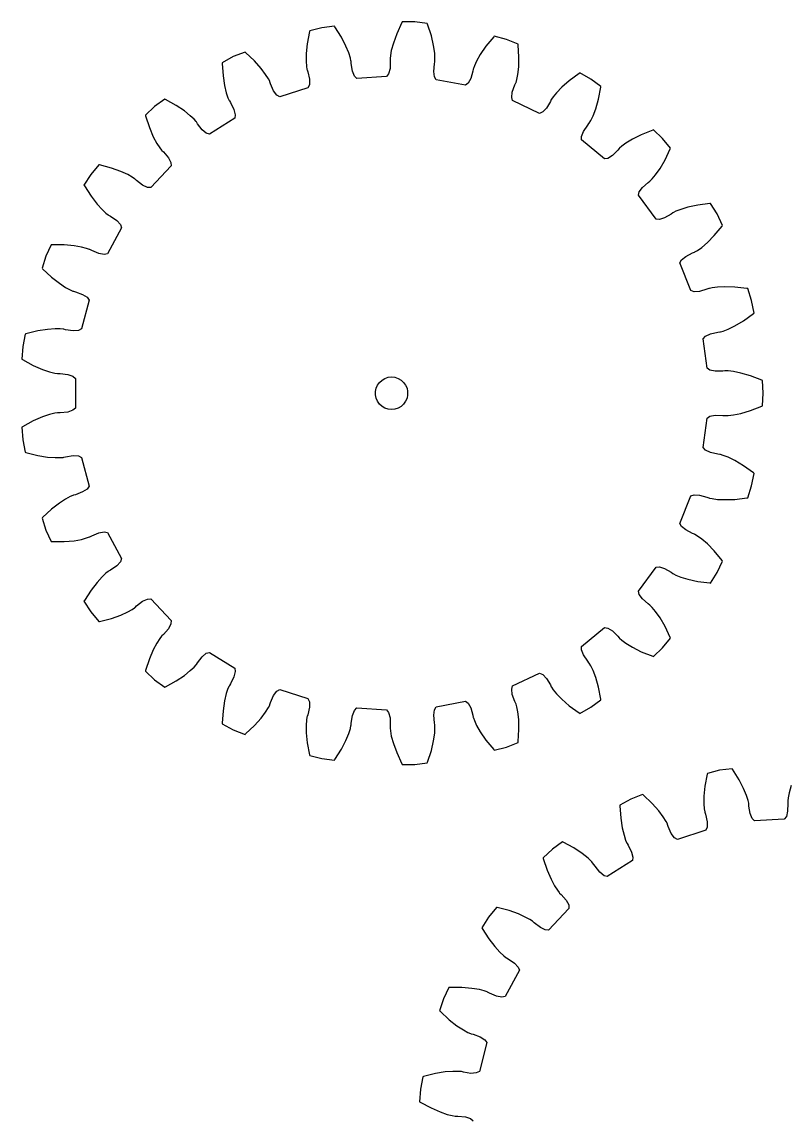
# Model space of a CAD drawing. Extents: x 0 to 142, y 0 to 206.
# Drawn here: x 0 to 71, y 104.5 to 205.9 of the extents above; entities that cross this region are included whole.
import ezdxf

# ---------------------------------------------------------------- set-up
doc = ezdxf.new("R2010")
doc.units = 0

msp = doc.modelspace()

# ---------------------------------------------------------------- linework, layer by layer
for p, q in [((35.17, 205.86), (35.14, 205.8)), ((36.34, 205.86), (35.17, 205.86)), ((37.49, 205.71), (36.34, 205.86)), ((26.59, 204.96), (26.39, 203.85)), ((26.61, 205.03), (26.59, 204.96)), ((27.74, 205.32), (26.61, 205.03)), ((28.89, 205.46), (27.74, 205.32)), ((28.93, 205.41), (28.89, 205.46)), ((29.54, 204.45), (28.93, 205.41)), ((35.14, 205.8), (34.66, 204.77)), ((37.52, 205.65), (37.49, 205.71)), ((37.86, 204.57), (37.52, 205.65)), ((26.39, 203.85), (26.3, 202.93)), ((29.96, 203.63), (29.54, 204.45)), ((34.35, 203.91), (34.16, 203.23)), ((34.66, 204.77), (34.35, 203.91)), ((38.07, 203.67), (37.86, 204.57)), ((43.63, 204.48), (42.91, 203.61)), ((43.67, 204.53), (43.63, 204.48)), ((44.8, 204.24), (43.67, 204.53)), ((45.89, 203.81), (44.8, 204.24)), ((45.9, 203.75), (45.89, 203.81)), ((20.63, 203.08), (19.54, 202.65)), ((20.68, 203.04), (20.63, 203.08)), ((21.5, 202.26), (20.68, 203.04)), ((26.3, 202.93), (26.28, 202.23)), ((30.22, 202.99), (29.96, 203.63)), ((30.37, 202.52), (30.22, 202.99)), ((34.16, 203.23), (34.08, 202.76)), ((38.17, 202.98), (38.07, 203.67)), ((38.19, 202.5), (38.17, 202.98)), ((42.39, 202.85), (42.04, 202.24)), ((42.91, 203.61), (42.39, 202.85)), ((45.96, 202.61), (45.9, 203.75)), ((19.54, 202.65), (18.52, 202.09)), ((18.52, 202.09), (18.52, 202.02)), ((18.52, 202.02), (18.6, 200.89)), ((22.11, 201.57), (21.5, 202.26)), ((26.28, 202.23), (26.32, 201.75)), ((30.43, 202.26), (30.37, 202.52)), ((30.44, 202.22), (30.43, 202.26)), ((30.45, 202.02), (30.44, 202.22)), ((30.56, 201.32), (30.45, 202.02)), ((34.06, 202.25), (34.04, 201.54)), ((34.08, 202.76), (34.05, 202.49)), ((34.05, 202.49), (34.05, 202.44)), ((34.05, 202.44), (34.06, 202.25)), ((38.08, 201.29), (38.14, 201.99)), ((38.14, 201.99), (38.18, 202.18)), ((38.18, 202.18), (38.19, 202.23)), ((38.19, 202.23), (38.19, 202.5)), ((41.84, 201.8), (41.75, 201.55)), ((42.04, 202.24), (41.84, 201.8)), ((45.94, 201.7), (45.96, 202.61)), ((18.6, 200.89), (18.74, 199.99)), ((22.53, 201.01), (22.11, 201.57)), ((22.79, 200.6), (22.53, 201.01)), ((26.32, 201.75), (26.36, 201.49)), ((26.36, 201.49), (26.37, 201.44)), ((26.37, 201.44), (26.43, 201.26)), ((26.43, 201.26), (26.58, 200.56)), ((30.75, 200.86), (30.56, 201.32)), ((30.97, 200.64), (30.75, 200.86)), ((33.72, 200.81), (30.97, 200.64)), ((33.91, 201.06), (33.72, 200.81)), ((34.04, 201.54), (33.91, 201.06)), ((38.15, 200.79), (38.08, 201.29)), ((38.31, 200.52), (38.15, 200.79)), ((41.7, 201.31), (41.5, 200.64)), ((41.74, 201.5), (41.7, 201.31)), ((41.75, 201.55), (41.74, 201.5)), ((45.76, 200.53), (45.86, 201)), ((45.86, 201), (45.94, 201.7)), ((51.52, 201.1), (50.61, 200.43)), ((51.58, 201.14), (51.52, 201.1)), ((52.6, 200.57), (51.58, 201.14)), ((18.74, 199.99), (18.9, 199.31)), ((22.91, 200.37), (22.79, 200.6)), ((22.93, 200.32), (22.91, 200.37)), ((22.99, 200.14), (22.93, 200.32)), ((23.27, 199.49), (22.99, 200.14)), ((26.45, 199.78), (23.84, 198.93)), ((26.58, 200.06), (26.45, 199.78)), ((26.58, 200.56), (26.58, 200.06)), ((41.01, 200.01), (38.31, 200.52)), ((41.26, 200.2), (41.01, 200.01)), ((41.5, 200.64), (41.26, 200.2)), ((45.35, 199.38), (45.59, 200.05)), ((45.59, 200.05), (45.67, 200.23)), ((45.67, 200.23), (45.69, 200.27)), ((45.69, 200.27), (45.76, 200.53)), ((49.92, 199.82), (49.43, 199.32)), ((50.61, 200.43), (49.92, 199.82)), ((53.54, 199.89), (52.6, 200.57)), ((53.32, 198.71), (53.54, 199.82)), ((53.54, 199.82), (53.54, 199.89)), ((13.21, 198.72), (12.27, 198.04)), ((13.27, 198.69), (13.21, 198.72)), ((18.9, 199.31), (19.05, 198.85)), ((19.05, 198.85), (19.16, 198.6)), ((23.57, 199.09), (23.27, 199.49)), ((23.84, 198.93), (23.57, 199.09)), ((45.3, 198.89), (45.35, 199.38)), ((45.38, 198.59), (45.3, 198.89)), ((48.97, 198.73), (48.95, 198.68)), ((49.12, 198.95), (48.97, 198.73)), ((49.43, 199.32), (49.12, 198.95)), ((12.27, 198.04), (11.42, 197.24)), ((14.26, 198.14), (13.27, 198.69)), ((15.02, 197.63), (14.26, 198.14)), ((19.16, 198.6), (19.18, 198.56)), ((19.18, 198.56), (19.29, 198.4)), ((19.29, 198.4), (19.6, 197.76)), ((19.6, 197.76), (19.72, 197.28)), ((47.87, 197.41), (45.38, 198.59)), ((48.5, 197.9), (48.16, 197.54)), ((48.87, 198.51), (48.5, 197.9)), ((48.95, 198.68), (48.87, 198.51)), ((52.82, 197.17), (53.06, 197.83)), ((53.06, 197.83), (53.32, 198.71)), ((11.42, 197.24), (11.43, 197.17)), ((11.43, 197.17), (11.79, 196.1)), ((15.57, 197.19), (15.02, 197.63)), ((15.92, 196.86), (15.57, 197.19)), ((16.1, 196.66), (15.92, 196.86)), ((19.68, 196.97), (17.35, 195.49)), ((19.72, 197.28), (19.68, 196.97)), ((48.16, 197.54), (47.87, 197.41)), ((52.47, 196.51), (52.61, 196.74)), ((52.61, 196.74), (52.82, 197.17)), ((11.79, 196.1), (12.15, 195.25)), ((16.13, 196.62), (16.1, 196.66)), ((16.23, 196.45), (16.13, 196.62)), ((16.67, 195.9), (16.23, 196.45)), ((17.05, 195.58), (16.67, 195.9)), ((51.75, 195.26), (51.93, 195.73)), ((51.93, 195.73), (52.32, 196.32)), ((52.32, 196.32), (52.44, 196.47)), ((52.44, 196.47), (52.47, 196.51)), ((58.33, 195.86), (57.27, 195.44)), ((58.39, 195.88), (58.33, 195.86)), ((59.24, 195.08), (58.39, 195.88)), ((12.15, 195.25), (12.48, 194.63)), ((17.35, 195.49), (17.05, 195.58)), ((51.75, 194.95), (51.75, 195.26)), ((53.87, 193.2), (51.75, 194.95)), ((56.45, 195.02), (55.86, 194.66)), ((57.27, 195.44), (56.45, 195.02)), ((59.98, 194.18), (59.24, 195.08)), ((12.48, 194.63), (12.74, 194.23)), ((12.74, 194.23), (12.9, 194.02)), ((12.9, 194.02), (12.94, 193.98)), ((12.94, 193.98), (13.08, 193.85)), ((13.08, 193.85), (13.54, 193.31)), ((55.11, 194.01), (54.61, 193.51)), ((55.23, 194.16), (55.11, 194.01)), ((55.27, 194.19), (55.23, 194.16)), ((55.47, 194.37), (55.27, 194.19)), ((55.86, 194.66), (55.47, 194.37)), ((59.47, 193.1), (59.96, 194.12)), ((59.96, 194.12), (59.98, 194.18)), ((7.11, 192.65), (6.37, 191.75)), ((7.18, 192.64), (7.11, 192.65)), ((8.27, 192.35), (7.18, 192.64)), ((13.54, 193.31), (13.78, 192.88)), ((13.78, 192.88), (13.81, 192.56)), ((54.18, 193.25), (53.87, 193.2)), ((54.61, 193.51), (54.18, 193.25)), ((59.01, 192.31), (59.47, 193.1)), ((6.37, 191.75), (5.74, 190.77)), ((9.14, 192.05), (8.27, 192.35)), ((9.78, 191.76), (9.14, 192.05)), ((10.2, 191.52), (9.78, 191.76)), ((13.81, 192.56), (11.93, 190.56)), ((58.29, 191.36), (58.6, 191.73)), ((58.6, 191.73), (59.01, 192.31)), ((5.74, 190.77), (5.78, 190.71)), ((5.78, 190.71), (6.39, 189.76)), ((10.42, 191.37), (10.2, 191.52)), ((10.46, 191.34), (10.42, 191.37)), ((10.6, 191.21), (10.46, 191.34)), ((11.16, 190.78), (10.6, 191.21)), ((11.61, 190.57), (11.16, 190.78)), ((57.38, 190.56), (57.91, 191.03)), ((57.91, 191.03), (58.07, 191.14)), ((58.07, 191.14), (58.11, 191.17)), ((58.11, 191.17), (58.29, 191.36)), ((6.39, 189.76), (6.95, 189.03)), ((11.93, 190.56), (11.61, 190.57)), ((57.02, 189.84), (57.09, 190.15)), ((58.64, 187.62), (57.02, 189.84)), ((57.09, 190.15), (57.38, 190.56)), ((6.95, 189.03), (7.42, 188.51)), ((61.59, 188.75), (60.92, 188.54)), ((62.49, 188.94), (61.59, 188.75)), ((63.61, 189.09), (62.49, 188.94)), ((63.68, 189.09), (63.61, 189.09)), ((64.3, 188.11), (63.68, 189.09)), ((7.42, 188.51), (7.77, 188.18)), ((7.77, 188.18), (7.98, 188.02)), ((7.98, 188.02), (8.02, 187.99)), ((8.02, 187.99), (8.2, 187.9)), ((8.2, 187.9), (8.78, 187.5)), ((58.95, 187.59), (58.64, 187.62)), ((59.43, 187.74), (58.95, 187.59)), ((60.04, 188.1), (59.43, 187.74)), ((60.19, 188.21), (60.04, 188.1)), ((60.24, 188.24), (60.19, 188.21)), ((60.48, 188.36), (60.24, 188.24)), ((60.92, 188.54), (60.48, 188.36)), ((64.8, 187.06), (64.3, 188.11)), ((9.22, 186.84), (7.9, 184.43)), ((8.78, 187.5), (9.12, 187.13)), ((9.12, 187.13), (9.22, 186.84)), ((64.03, 186.13), (64.76, 187)), ((64.76, 187), (64.8, 187.06)), ((63.39, 185.48), (64.03, 186.13)), ((2.71, 185.26), (2.22, 184.2)), ((2.78, 185.26), (2.71, 185.26)), ((3.91, 185.26), (2.78, 185.26)), ((4.83, 185.17), (3.91, 185.26)), ((5.52, 185.05), (4.83, 185.17)), ((5.98, 184.93), (5.52, 185.05)), ((6.24, 184.84), (5.98, 184.93)), ((6.28, 184.82), (6.24, 184.84)), ((6.45, 184.73), (6.28, 184.82)), ((7.1, 184.45), (6.45, 184.73)), ((62.01, 184.51), (62.19, 184.58)), ((62.19, 184.58), (62.23, 184.61)), ((62.23, 184.61), (62.46, 184.74)), ((62.46, 184.74), (62.86, 185.02)), ((62.86, 185.02), (63.39, 185.48)), ((2.22, 184.2), (1.86, 183.1)), ((7.59, 184.36), (7.1, 184.45)), ((7.9, 184.43), (7.59, 184.36)), ((60.85, 183.59), (61, 183.87)), ((61.87, 181.03), (60.85, 183.59)), ((61, 183.87), (61.38, 184.19)), ((61.38, 184.19), (62.01, 184.51)), ((1.86, 183.1), (1.9, 183.04)), ((1.9, 183.04), (2.73, 182.27)), ((2.73, 182.27), (3.46, 181.71)), ((3.46, 181.71), (4.04, 181.32)), ((4.04, 181.32), (4.47, 181.09)), ((4.47, 181.09), (4.71, 180.99)), ((4.71, 180.99), (4.76, 180.97)), ((4.76, 180.97), (4.95, 180.92)), ((4.95, 180.92), (5.61, 180.68)), ((5.61, 180.68), (6.03, 180.41)), ((62.16, 180.93), (61.87, 181.03)), ((62.66, 180.95), (62.16, 180.93)), ((63.34, 181.15), (62.66, 180.95)), ((63.52, 181.22), (63.34, 181.15)), ((63.57, 181.23), (63.52, 181.22)), ((63.83, 181.29), (63.57, 181.23)), ((64.31, 181.35), (63.83, 181.29)), ((65.01, 181.39), (64.31, 181.35)), ((65.92, 181.35), (65.01, 181.39)), ((67.05, 181.22), (65.92, 181.35)), ((67.12, 181.21), (67.05, 181.22)), ((67.48, 180.1), (67.12, 181.21)), ((6.21, 180.15), (5.52, 177.49)), ((6.03, 180.41), (6.21, 180.15)), ((67.7, 178.95), (67.48, 180.1)), ((66.72, 178.25), (67.64, 178.91)), ((67.64, 178.91), (67.7, 178.95)), ((2.36, 177.45), (1.46, 177.3)), ((3.06, 177.5), (2.36, 177.45)), ((3.54, 177.5), (3.06, 177.5)), ((3.81, 177.47), (3.54, 177.5)), ((3.86, 177.47), (3.81, 177.47)), ((4.04, 177.42), (3.86, 177.47)), ((5.52, 177.49), (5.24, 177.34)), ((64.86, 177.29), (65.31, 177.47)), ((65.31, 177.47), (65.94, 177.78)), ((65.94, 177.78), (66.72, 178.25)), ((0.29, 177), (0.07, 175.86)), ((0.36, 177.02), (0.29, 177)), ((1.46, 177.3), (0.36, 177.02)), ((4.74, 177.31), (4.04, 177.42)), ((5.24, 177.34), (4.74, 177.31)), ((63.01, 176.58), (63.22, 176.81)), ((63.36, 173.85), (63.01, 176.58)), ((63.22, 176.81), (63.67, 177.03)), ((63.67, 177.03), (64.36, 177.19)), ((64.36, 177.19), (64.55, 177.21)), ((64.55, 177.21), (64.6, 177.22)), ((64.6, 177.22), (64.86, 177.29)), ((0.07, 175.86), (0, 174.69)), ((0, 174.69), (0.06, 174.66)), ((0.06, 174.66), (1.05, 174.12)), ((1.05, 174.12), (1.89, 173.75)), ((1.89, 173.75), (2.56, 173.52)), ((2.56, 173.52), (3.03, 173.4)), ((3.03, 173.4), (3.29, 173.36)), ((63.62, 173.67), (63.36, 173.85)), ((64.11, 173.58), (63.62, 173.67)), ((64.81, 173.59), (64.11, 173.58)), ((65, 173.62), (64.81, 173.59)), ((65.05, 173.62), (65, 173.62)), ((65.32, 173.61), (65.05, 173.62)), ((65.8, 173.55), (65.32, 173.61)), ((66.49, 173.41), (65.8, 173.55)), ((67.37, 173.15), (66.49, 173.41)), ((3.29, 173.36), (3.34, 173.36)), ((3.34, 173.36), (3.53, 173.36)), ((3.53, 173.36), (4.24, 173.29)), ((4.24, 173.29), (4.71, 173.13)), ((4.71, 173.13), (4.95, 172.92)), ((4.95, 172.92), (4.95, 170.17)), ((32.88, 172.3), (33.06, 172.55)), ((33.06, 172.55), (33.3, 172.76)), ((33.3, 172.76), (33.57, 172.92)), ((33.57, 172.92), (33.87, 173.02)), ((33.87, 173.02), (34.18, 173.05)), ((34.18, 173.05), (34.49, 173.02)), ((34.49, 173.02), (34.79, 172.92)), ((34.79, 172.92), (35.06, 172.76)), ((35.06, 172.76), (35.29, 172.55)), ((35.29, 172.55), (35.48, 172.3)), ((68.42, 172.74), (67.37, 173.15)), ((68.48, 172.71), (68.42, 172.74)), ((68.56, 171.55), (68.48, 172.71)), ((32.69, 171.7), (32.75, 172.01)), ((32.69, 171.39), (32.69, 171.7)), ((32.75, 171.08), (32.69, 171.39)), ((32.75, 172.01), (32.88, 172.3)), ((35.48, 172.3), (35.61, 172.01)), ((35.61, 172.01), (35.67, 171.7)), ((35.67, 171.39), (35.61, 171.08)), ((35.67, 171.7), (35.67, 171.39)), ((68.48, 170.39), (68.56, 171.55)), ((32.88, 170.8), (32.75, 171.08)), ((33.06, 170.54), (32.88, 170.8)), ((33.3, 170.33), (33.06, 170.54)), ((33.57, 170.18), (33.3, 170.33)), ((35.06, 170.33), (34.79, 170.18)), ((35.29, 170.54), (35.06, 170.33)), ((35.48, 170.8), (35.29, 170.54)), ((35.61, 171.08), (35.48, 170.8)), ((67.37, 169.94), (68.42, 170.36)), ((68.42, 170.36), (68.48, 170.39)), ((1.89, 169.35), (1.05, 168.98)), ((2.56, 169.57), (1.89, 169.35)), ((3.03, 169.69), (2.56, 169.57)), ((3.29, 169.73), (3.03, 169.69)), ((3.34, 169.74), (3.29, 169.73)), ((3.53, 169.74), (3.34, 169.74)), ((4.24, 169.81), (3.53, 169.74)), ((4.71, 169.97), (4.24, 169.81)), ((4.95, 170.17), (4.71, 169.97)), ((33.87, 170.08), (33.57, 170.18)), ((34.18, 170.05), (33.87, 170.08)), ((34.49, 170.08), (34.18, 170.05)), ((34.79, 170.18), (34.49, 170.08)), ((63.36, 169.25), (63.62, 169.42)), ((63.62, 169.42), (64.11, 169.52)), ((64.11, 169.52), (64.81, 169.5)), ((64.81, 169.5), (65, 169.48)), ((65, 169.48), (65.05, 169.48)), ((65.05, 169.48), (65.32, 169.49)), ((65.32, 169.49), (65.8, 169.54)), ((65.8, 169.54), (66.49, 169.68)), ((66.49, 169.68), (67.37, 169.94)), ((0.06, 168.44), (0, 168.4)), ((0, 168.4), (0.07, 167.24)), ((1.05, 168.98), (0.06, 168.44)), ((63.01, 166.52), (63.36, 169.25)), ((0.07, 167.24), (0.29, 166.09)), ((63.22, 166.29), (63.01, 166.52)), ((63.67, 166.07), (63.22, 166.29)), ((0.29, 166.09), (0.36, 166.07)), ((0.36, 166.07), (1.46, 165.8)), ((1.46, 165.8), (2.36, 165.65)), ((2.36, 165.65), (3.06, 165.6)), ((3.06, 165.6), (3.54, 165.6)), ((3.54, 165.6), (3.81, 165.62)), ((3.81, 165.62), (3.86, 165.63)), ((3.86, 165.63), (4.04, 165.68)), ((4.04, 165.68), (4.74, 165.79)), ((4.74, 165.79), (5.24, 165.75)), ((5.24, 165.75), (5.52, 165.61)), ((5.52, 165.61), (6.21, 162.95)), ((64.36, 165.91), (63.67, 166.07)), ((64.55, 165.89), (64.36, 165.91)), ((64.6, 165.88), (64.55, 165.89)), ((64.86, 165.8), (64.6, 165.88)), ((65.31, 165.63), (64.86, 165.8)), ((65.94, 165.32), (65.31, 165.63)), ((66.72, 164.85), (65.94, 165.32)), ((67.64, 164.19), (66.72, 164.85)), ((67.48, 163), (67.7, 164.14)), ((67.7, 164.14), (67.64, 164.19)), ((5.61, 162.42), (4.95, 162.17)), ((6.03, 162.69), (5.61, 162.42)), ((6.21, 162.95), (6.03, 162.69)), ((67.12, 161.89), (67.48, 163)), ((3.46, 161.39), (2.73, 160.82)), ((4.04, 161.77), (3.46, 161.39)), ((4.47, 162), (4.04, 161.77)), ((4.71, 162.11), (4.47, 162)), ((4.76, 162.13), (4.71, 162.11)), ((4.95, 162.17), (4.76, 162.13)), ((60.85, 159.51), (61.87, 162.07)), ((61.87, 162.07), (62.16, 162.17)), ((62.16, 162.17), (62.66, 162.14)), ((62.66, 162.14), (63.34, 161.95)), ((63.34, 161.95), (63.52, 161.88)), ((63.52, 161.88), (63.57, 161.86)), ((63.57, 161.86), (63.83, 161.81)), ((63.83, 161.81), (64.31, 161.74)), ((64.31, 161.74), (65.01, 161.71)), ((65.01, 161.71), (65.92, 161.74)), ((65.92, 161.74), (67.05, 161.88)), ((67.05, 161.88), (67.12, 161.89)), ((2.73, 160.82), (1.9, 160.05)), ((1.9, 160.05), (1.86, 160)), ((1.86, 160), (2.22, 158.89)), ((61, 159.23), (60.85, 159.51)), ((61.38, 158.91), (61, 159.23)), ((2.22, 158.89), (2.71, 157.84)), ((5.52, 158.04), (5.98, 158.17)), ((5.98, 158.17), (6.24, 158.26)), ((6.24, 158.26), (6.28, 158.28)), ((6.28, 158.28), (6.45, 158.37)), ((6.45, 158.37), (7.1, 158.65)), ((7.1, 158.65), (7.59, 158.74)), ((7.59, 158.74), (7.9, 158.67)), ((7.9, 158.67), (9.22, 156.26)), ((62.01, 158.58), (61.38, 158.91)), ((62.19, 158.51), (62.01, 158.58)), ((62.23, 158.49), (62.19, 158.51)), ((62.46, 158.35), (62.23, 158.49)), ((62.86, 158.07), (62.46, 158.35)), ((2.71, 157.84), (2.78, 157.83)), ((2.78, 157.83), (3.91, 157.84)), ((3.91, 157.84), (4.83, 157.92)), ((4.83, 157.92), (5.52, 158.04)), ((63.39, 157.62), (62.86, 158.07)), ((64.03, 156.97), (63.39, 157.62)), ((9.22, 156.26), (9.12, 155.96)), ((64.76, 156.1), (64.03, 156.97)), ((8.2, 155.2), (8.02, 155.1)), ((8.78, 155.6), (8.2, 155.2)), ((9.12, 155.96), (8.78, 155.6)), ((57.02, 153.25), (58.64, 155.48)), ((58.64, 155.48), (58.95, 155.51)), ((58.95, 155.51), (59.43, 155.35)), ((59.43, 155.35), (60.04, 155)), ((64.3, 154.99), (64.8, 156.04)), ((64.8, 156.04), (64.76, 156.1)), ((7.42, 154.58), (6.95, 154.07)), ((7.77, 154.91), (7.42, 154.58)), ((7.98, 155.08), (7.77, 154.91)), ((8.02, 155.1), (7.98, 155.08)), ((60.04, 155), (60.19, 154.88)), ((60.19, 154.88), (60.24, 154.86)), ((60.24, 154.86), (60.48, 154.74)), ((60.48, 154.74), (60.92, 154.56)), ((60.92, 154.56), (61.59, 154.35)), ((61.59, 154.35), (62.49, 154.15)), ((62.49, 154.15), (63.61, 154.01)), ((63.68, 154), (64.3, 154.99)), ((6.39, 153.34), (5.78, 152.39)), ((6.95, 154.07), (6.39, 153.34)), ((57.09, 152.95), (57.02, 153.25)), ((63.61, 154.01), (63.68, 154)), ((5.78, 152.39), (5.74, 152.33)), ((5.74, 152.33), (6.37, 151.34)), ((10.6, 151.89), (11.16, 152.32)), ((11.16, 152.32), (11.61, 152.53)), ((11.61, 152.53), (11.93, 152.54)), ((11.93, 152.54), (13.81, 150.53)), ((57.38, 152.54), (57.09, 152.95)), ((57.91, 152.07), (57.38, 152.54)), ((6.37, 151.34), (7.11, 150.44)), ((9.14, 151.05), (9.78, 151.34)), ((9.78, 151.34), (10.2, 151.57)), ((10.2, 151.57), (10.42, 151.72)), ((10.42, 151.72), (10.46, 151.75)), ((10.46, 151.75), (10.6, 151.89)), ((58.07, 151.96), (57.91, 152.07)), ((58.11, 151.92), (58.07, 151.96)), ((58.29, 151.73), (58.11, 151.92)), ((58.6, 151.36), (58.29, 151.73)), ((59.01, 150.79), (58.6, 151.36)), ((7.11, 150.44), (7.18, 150.46)), ((7.18, 150.46), (8.27, 150.74)), ((8.27, 150.74), (9.14, 151.05)), ((13.78, 150.22), (13.54, 149.78)), ((13.81, 150.53), (13.78, 150.22)), ((59.47, 150), (59.01, 150.79)), ((12.9, 149.08), (12.74, 148.87)), ((12.94, 149.12), (12.9, 149.08)), ((13.08, 149.25), (12.94, 149.12)), ((13.54, 149.78), (13.08, 149.25)), ((51.75, 148.15), (53.87, 149.9)), ((53.87, 149.9), (54.18, 149.85)), ((54.18, 149.85), (54.61, 149.58)), ((54.61, 149.58), (55.11, 149.09)), ((55.11, 149.09), (55.23, 148.94)), ((59.96, 148.98), (59.47, 150)), ((12.48, 148.46), (12.15, 147.84)), ((12.74, 148.87), (12.48, 148.46)), ((51.75, 147.83), (51.75, 148.15)), ((55.23, 148.94), (55.27, 148.9)), ((55.27, 148.9), (55.47, 148.73)), ((55.47, 148.73), (55.86, 148.44)), ((55.86, 148.44), (56.45, 148.07)), ((56.45, 148.07), (57.27, 147.66)), ((59.24, 148.02), (59.98, 148.91)), ((59.98, 148.91), (59.96, 148.98)), ((12.15, 147.84), (11.79, 147)), ((16.23, 146.64), (16.67, 147.2)), ((16.67, 147.2), (17.05, 147.51)), ((17.05, 147.51), (17.35, 147.6)), ((17.35, 147.6), (19.68, 146.13)), ((51.93, 147.37), (51.75, 147.83)), ((52.32, 146.78), (51.93, 147.37)), ((57.27, 147.66), (58.33, 147.24)), ((58.33, 147.24), (58.39, 147.22)), ((58.39, 147.22), (59.24, 148.02)), ((11.79, 147), (11.43, 145.92)), ((15.57, 145.91), (15.92, 146.24)), ((15.92, 146.24), (16.1, 146.44)), ((16.1, 146.44), (16.13, 146.48)), ((16.13, 146.48), (16.23, 146.64)), ((19.68, 146.13), (19.72, 145.82)), ((52.44, 146.63), (52.32, 146.78)), ((52.47, 146.59), (52.44, 146.63)), ((52.61, 146.36), (52.47, 146.59)), ((52.82, 145.92), (52.61, 146.36)), ((11.43, 145.92), (11.42, 145.86)), ((11.42, 145.86), (12.27, 145.06)), ((12.27, 145.06), (13.21, 144.37)), ((14.26, 144.96), (15.02, 145.47)), ((15.02, 145.47), (15.57, 145.91)), ((19.6, 145.33), (19.29, 144.7)), ((19.72, 145.82), (19.6, 145.33)), ((45.38, 144.51), (47.87, 145.68)), ((47.87, 145.68), (48.16, 145.56)), ((48.16, 145.56), (48.5, 145.19)), ((48.5, 145.19), (48.87, 144.59)), ((53.06, 145.27), (52.82, 145.92)), ((53.32, 144.39), (53.06, 145.27)), ((13.21, 144.37), (13.27, 144.4)), ((13.27, 144.4), (14.26, 144.96)), ((19.05, 144.25), (18.9, 143.79)), ((19.16, 144.49), (19.05, 144.25)), ((19.18, 144.54), (19.16, 144.49)), ((19.29, 144.7), (19.18, 144.54)), ((23.27, 143.61), (23.57, 144.01)), ((23.57, 144.01), (23.84, 144.17)), ((23.84, 144.17), (26.45, 143.32)), ((45.3, 144.21), (45.38, 144.51)), ((45.35, 143.71), (45.3, 144.21)), ((48.87, 144.59), (48.95, 144.41)), ((48.95, 144.41), (48.97, 144.37)), ((48.97, 144.37), (49.12, 144.15)), ((49.12, 144.15), (49.43, 143.78)), ((53.54, 143.27), (53.32, 144.39)), ((18.74, 143.11), (18.6, 142.2)), ((18.9, 143.79), (18.74, 143.11)), ((22.93, 142.78), (22.99, 142.96)), ((22.99, 142.96), (23.27, 143.61)), ((26.45, 143.32), (26.58, 143.03)), ((26.58, 143.03), (26.58, 142.53)), ((38.31, 142.57), (41.01, 143.09)), ((41.01, 143.09), (41.26, 142.9)), ((45.59, 143.05), (45.35, 143.71)), ((45.67, 142.87), (45.59, 143.05)), ((49.43, 143.78), (49.92, 143.27)), ((49.92, 143.27), (50.61, 142.67)), ((52.6, 142.52), (53.54, 143.21)), ((53.54, 143.21), (53.54, 143.27)), ((18.6, 142.2), (18.52, 141.07)), ((22.11, 141.52), (22.53, 142.08)), ((22.53, 142.08), (22.79, 142.49)), ((22.79, 142.49), (22.91, 142.73)), ((22.91, 142.73), (22.93, 142.78)), ((26.58, 142.53), (26.43, 141.84)), ((30.56, 141.77), (30.75, 142.24)), ((30.75, 142.24), (30.97, 142.46)), ((30.97, 142.46), (33.72, 142.28)), ((33.72, 142.28), (33.91, 142.04)), ((33.91, 142.04), (34.04, 141.55)), ((38.08, 141.81), (38.15, 142.3)), ((38.15, 142.3), (38.31, 142.57)), ((41.26, 142.9), (41.5, 142.46)), ((41.5, 142.46), (41.7, 141.78)), ((45.69, 142.82), (45.67, 142.87)), ((45.76, 142.57), (45.69, 142.82)), ((45.86, 142.09), (45.76, 142.57)), ((45.94, 141.4), (45.86, 142.09)), ((50.61, 142.67), (51.52, 142)), ((51.52, 142), (51.58, 141.96)), ((51.58, 141.96), (52.6, 142.52)), ((18.52, 141.07), (18.52, 141)), ((18.52, 141), (19.54, 140.44)), ((21.5, 140.84), (22.11, 141.52)), ((26.32, 141.34), (26.28, 140.86)), ((26.36, 141.61), (26.32, 141.34)), ((26.37, 141.66), (26.36, 141.61)), ((26.43, 141.84), (26.37, 141.66)), ((30.44, 140.88), (30.45, 141.07)), ((30.45, 141.07), (30.56, 141.77)), ((34.04, 141.55), (34.06, 140.85)), ((38.14, 141.1), (38.08, 141.81)), ((38.18, 140.91), (38.14, 141.1)), ((41.7, 141.78), (41.74, 141.59)), ((41.74, 141.59), (41.75, 141.54)), ((41.75, 141.54), (41.84, 141.29)), ((41.84, 141.29), (42.04, 140.85)), ((45.96, 140.48), (45.94, 141.4)), ((19.54, 140.44), (20.63, 140.01)), ((20.63, 140.01), (20.68, 140.06)), ((20.68, 140.06), (21.5, 140.84)), ((26.28, 140.86), (26.3, 140.16)), ((26.3, 140.16), (26.39, 139.25)), ((29.96, 139.46), (30.22, 140.11)), ((30.22, 140.11), (30.37, 140.57)), ((30.37, 140.57), (30.43, 140.83)), ((30.43, 140.83), (30.44, 140.88)), ((34.06, 140.85), (34.05, 140.65)), ((34.05, 140.65), (34.05, 140.6)), ((34.05, 140.6), (34.08, 140.34)), ((34.08, 140.34), (34.16, 139.86)), ((38.07, 139.42), (38.17, 140.12)), ((38.17, 140.12), (38.19, 140.6)), ((38.19, 140.86), (38.18, 140.91)), ((38.19, 140.6), (38.19, 140.86)), ((42.04, 140.85), (42.39, 140.25)), ((42.39, 140.25), (42.91, 139.49)), ((45.9, 139.35), (45.96, 140.48)), ((26.39, 139.25), (26.59, 138.14)), ((29.54, 138.65), (29.96, 139.46)), ((34.16, 139.86), (34.35, 139.19)), ((34.35, 139.19), (34.66, 138.33)), ((37.86, 138.53), (38.07, 139.42)), ((42.91, 139.49), (43.63, 138.61)), ((44.8, 138.85), (45.89, 139.28)), ((45.89, 139.28), (45.9, 139.35)), ((26.59, 138.14), (26.61, 138.07)), ((26.61, 138.07), (27.74, 137.78)), ((28.93, 137.69), (29.54, 138.65)), ((34.66, 138.33), (35.14, 137.3)), ((37.52, 137.45), (37.86, 138.53)), ((43.63, 138.61), (43.67, 138.56)), ((43.67, 138.56), (44.8, 138.85)), ((27.74, 137.78), (28.89, 137.63)), ((28.89, 137.63), (28.93, 137.69)), ((35.14, 137.3), (35.17, 137.24)), ((35.17, 137.24), (36.34, 137.24)), ((36.34, 137.24), (37.49, 137.38)), ((37.49, 137.38), (37.52, 137.45)), ((63.37, 136.34), (63.16, 135.23)), ((63.39, 136.41), (63.37, 136.34)), ((64.52, 136.7), (63.39, 136.41)), ((65.67, 136.84), (64.52, 136.7)), ((65.71, 136.79), (65.67, 136.84)), ((66.32, 135.83), (65.71, 136.79)), ((63.16, 135.23), (63.07, 134.31)), ((66.74, 135.01), (66.32, 135.83)), ((67, 134.37), (66.74, 135.01)), ((71.13, 135.29), (70.94, 134.61)), ((56.32, 134.03), (55.3, 133.47)), ((57.4, 134.46), (56.32, 134.03)), ((57.46, 134.42), (57.4, 134.46)), ((58.28, 133.64), (57.46, 134.42)), ((63.07, 134.31), (63.06, 133.61)), ((67.15, 133.91), (67, 134.37)), ((67.21, 133.65), (67.15, 133.91)), ((70.85, 134.14), (70.83, 133.87)), ((70.83, 133.87), (70.83, 133.82)), ((70.94, 134.61), (70.85, 134.14)), ((55.3, 133.47), (55.3, 133.41)), ((55.3, 133.41), (55.38, 132.27)), ((58.89, 132.95), (58.28, 133.64)), ((59.31, 132.39), (58.89, 132.95)), ((63.06, 133.61), (63.1, 133.13)), ((63.1, 133.13), (63.14, 132.87)), ((63.14, 132.87), (63.15, 132.82)), ((63.15, 132.82), (63.21, 132.64)), ((67.22, 133.6), (67.21, 133.65)), ((67.23, 133.4), (67.22, 133.6)), ((67.34, 132.7), (67.23, 133.4)), ((70.81, 132.92), (70.69, 132.44)), ((70.84, 133.63), (70.81, 132.92)), ((70.83, 133.82), (70.84, 133.63)), ((55.38, 132.27), (55.52, 131.37)), ((59.57, 131.98), (59.31, 132.39)), ((59.69, 131.75), (59.57, 131.98)), ((63.21, 132.64), (63.36, 131.94)), ((63.36, 131.94), (63.36, 131.45)), ((67.53, 132.24), (67.34, 132.7)), ((67.75, 132.02), (67.53, 132.24)), ((70.5, 132.19), (67.75, 132.02)), ((70.69, 132.44), (70.5, 132.19)), ((55.52, 131.37), (55.68, 130.69)), ((59.71, 131.7), (59.69, 131.75)), ((59.77, 131.52), (59.71, 131.7)), ((60.05, 130.87), (59.77, 131.52)), ((60.35, 130.47), (60.05, 130.87)), ((63.23, 131.16), (60.62, 130.31)), ((63.36, 131.45), (63.23, 131.16)), ((49.99, 130.1), (49.05, 129.42)), ((50.05, 130.07), (49.99, 130.1)), ((51.04, 129.52), (50.05, 130.07)), ((55.68, 130.69), (55.83, 130.23)), ((55.83, 130.23), (55.94, 129.98)), ((55.94, 129.98), (55.96, 129.94)), ((55.96, 129.94), (56.07, 129.78)), ((60.62, 130.31), (60.35, 130.47)), ((49.05, 129.42), (48.2, 128.62)), ((51.8, 129.01), (51.04, 129.52)), ((52.35, 128.57), (51.8, 129.01)), ((56.07, 129.78), (56.38, 129.14)), ((56.38, 129.14), (56.5, 128.66)), ((48.2, 128.62), (48.21, 128.55)), ((48.21, 128.55), (48.57, 127.48)), ((52.7, 128.24), (52.35, 128.57)), ((52.87, 128.04), (52.7, 128.24)), ((52.9, 128), (52.87, 128.04)), ((53.01, 127.84), (52.9, 128)), ((53.44, 127.28), (53.01, 127.84)), ((56.45, 128.35), (54.13, 126.88)), ((56.5, 128.66), (56.45, 128.35)), ((48.57, 127.48), (48.93, 126.63)), ((53.83, 126.96), (53.44, 127.28)), ((54.13, 126.88), (53.83, 126.96)), ((48.93, 126.63), (49.26, 126.02)), ((49.26, 126.02), (49.52, 125.61)), ((49.52, 125.61), (49.68, 125.4)), ((49.68, 125.4), (49.71, 125.36)), ((49.71, 125.36), (49.86, 125.23)), ((49.86, 125.23), (50.32, 124.7)), ((43.89, 124.03), (43.15, 123.14)), ((43.96, 124.02), (43.89, 124.03)), ((45.05, 123.73), (43.96, 124.02)), ((45.92, 123.43), (45.05, 123.73)), ((50.59, 123.94), (48.71, 121.94)), ((50.32, 124.7), (50.56, 124.26)), ((50.56, 124.26), (50.59, 123.94)), ((43.15, 123.14), (42.52, 122.15)), ((46.55, 123.14), (45.92, 123.43)), ((46.98, 122.9), (46.55, 123.14)), ((47.2, 122.75), (46.98, 122.9)), ((47.24, 122.72), (47.2, 122.75)), ((47.38, 122.59), (47.24, 122.72)), ((42.52, 122.15), (42.55, 122.09)), ((42.55, 122.09), (43.17, 121.14)), ((47.94, 122.16), (47.38, 122.59)), ((48.39, 121.95), (47.94, 122.16)), ((48.71, 121.94), (48.39, 121.95)), ((43.17, 121.14), (43.73, 120.41)), ((43.73, 120.41), (44.2, 119.89)), ((44.2, 119.89), (44.55, 119.56)), ((44.55, 119.56), (44.76, 119.4)), ((44.76, 119.4), (44.8, 119.37)), ((44.8, 119.37), (44.97, 119.28)), ((44.97, 119.28), (45.56, 118.88)), ((45.56, 118.88), (45.9, 118.51)), ((46, 118.22), (44.68, 115.81)), ((45.9, 118.51), (46, 118.22)), ((39.49, 116.64), (38.99, 115.58)), ((39.56, 116.64), (39.49, 116.64)), ((40.69, 116.64), (39.56, 116.64)), ((41.61, 116.55), (40.69, 116.64)), ((38.99, 115.58), (38.63, 114.48)), ((42.3, 116.43), (41.61, 116.55)), ((42.76, 116.31), (42.3, 116.43)), ((43.01, 116.22), (42.76, 116.31)), ((43.06, 116.2), (43.01, 116.22)), ((43.23, 116.11), (43.06, 116.2)), ((43.88, 115.83), (43.23, 116.11)), ((44.37, 115.74), (43.88, 115.83)), ((44.68, 115.81), (44.37, 115.74)), ((38.63, 114.48), (38.68, 114.43)), ((38.68, 114.43), (39.51, 113.65)), ((39.51, 113.65), (40.23, 113.09)), ((40.23, 113.09), (40.82, 112.71)), ((40.82, 112.71), (41.24, 112.47)), ((41.24, 112.47), (41.49, 112.37)), ((41.49, 112.37), (41.54, 112.35)), ((41.54, 112.35), (41.72, 112.3)), ((41.72, 112.3), (42.39, 112.06)), ((42.98, 111.53), (42.3, 108.87)), ((42.39, 112.06), (42.81, 111.79)), ((42.81, 111.79), (42.98, 111.53)), ((38.23, 108.68), (37.13, 108.4)), ((39.14, 108.83), (38.23, 108.68)), ((39.84, 108.88), (39.14, 108.83)), ((40.32, 108.88), (39.84, 108.88)), ((40.59, 108.85), (40.32, 108.88)), ((40.64, 108.85), (40.59, 108.85)), ((40.82, 108.8), (40.64, 108.85)), ((41.52, 108.69), (40.82, 108.8)), ((42.02, 108.73), (41.52, 108.69)), ((42.3, 108.87), (42.02, 108.73)), ((37.07, 108.38), (36.85, 107.24)), ((37.13, 108.4), (37.07, 108.38)), ((36.85, 107.24), (36.78, 106.07)), ((36.78, 106.07), (36.84, 106.04)), ((36.84, 106.04), (37.83, 105.5)), ((37.83, 105.5), (38.67, 105.13)), ((38.67, 105.13), (39.33, 104.9)), ((39.33, 104.9), (39.8, 104.79)), ((39.8, 104.79), (40.07, 104.74)), ((40.07, 104.74), (40.12, 104.74)), ((40.12, 104.74), (40.31, 104.74)), ((40.31, 104.74), (41.01, 104.67)), ((41.01, 104.67), (41.49, 104.51)), ((41.49, 104.51), (41.72, 104.3))]:
    msp.add_line(p, q)

doc.saveas('drawing.dxf')
